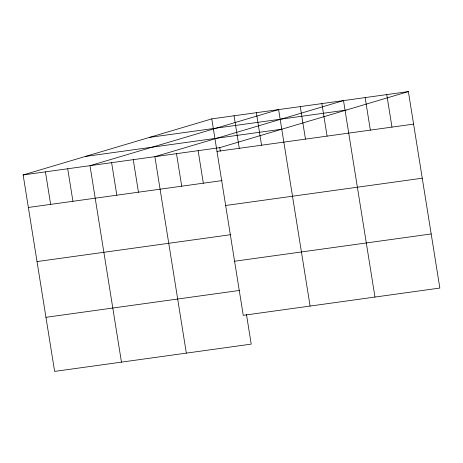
<?xml version="1.0" encoding="UTF-8"?>
<svg xmlns="http://www.w3.org/2000/svg" width="463" height="463" viewBox="0 0 463 463"><rect width="100%" height="100%" fill="white"/><g stroke="black" fill="none" stroke-linecap="round" stroke-linejoin="round"><path stroke-width="0.69" d="M246.438 314.302L251.218 344.125L54.617 371.407L23.15 174.945L211.782 118.875L408.383 91.593L439.85 288.055L243.249 315.338L211.782 118.875M23.15 174.945L219.751 147.662L408.383 91.593M149.532 137.378L346.133 110.096M85.4 156.442L281.996 129.16M216.991 151.401L413.592 124.113M28.359 207.47L222.171 180.576M225.66 205.497L422.256 178.214M37.023 261.572L230.834 234.672M234.585 261.236L431.186 233.954M45.953 317.311L239.759 290.411M386.755 94.591L391.964 127.117M365.128 97.595L370.342 130.12M374.972 297.055L343.505 100.593L154.874 156.668L186.34 353.13M321.878 103.596L327.086 136.122M300.25 106.6L305.464 139.12M310.094 306.06L278.628 109.598L89.996 165.673L121.462 362.13M256.346 112.688L261.554 145.214M234.064 115.785L239.273 148.305M219.751 147.662L220.313 151.198M198.123 150.666L203.332 183.186M176.496 153.664L181.704 186.19M133.246 159.666L138.454 192.191M111.618 162.669L116.826 195.195M67.714 168.764L72.922 201.283M45.432 171.854L50.641 204.38"/></g></svg>
